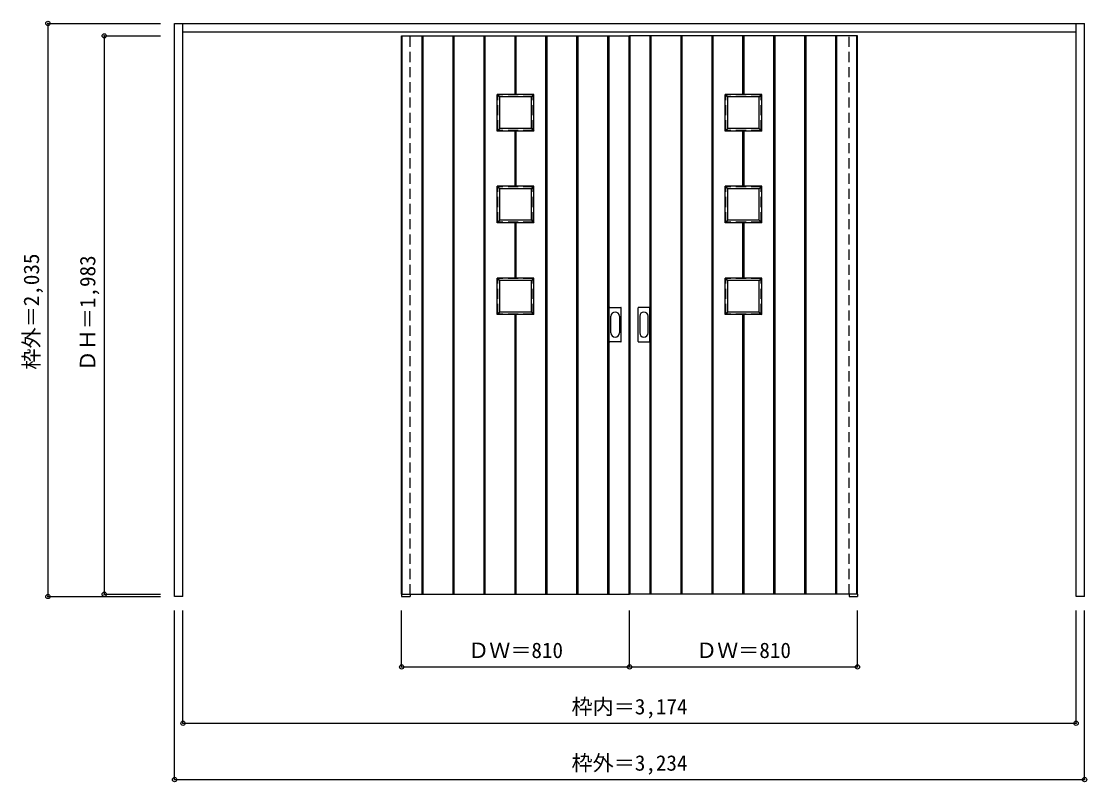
# Model space of a CAD drawing. Units: millimetres, scale not verified. Extents: x -2068 to 1718, y -1694 to 1006.
import ezdxf
from ezdxf.enums import TextEntityAlignment as Align

# ---------------------------------------------------------------- set-up
doc = ezdxf.new("R2010")
doc.units = ezdxf.units.MM
doc.header["$LTSCALE"] = 30
doc.header["$PDMODE"] = 32
doc.header["$PDSIZE"] = 15
doc.linetypes.add('DASHED1', pattern=[1.8, 1.2, -0.6])
doc.layers.add('0-0', color=3, linetype='Continuous')
doc.styles.add('ＭＳ ゴシック', font='')
doc.styles.get('ＭＳ ゴシック').set_extended_font_data('MS Gothic')

msp = doc.modelspace()

# ---------------------------------------------------------------- linework, layer by layer
at = {"layer": '0-0', "color": 4}
for p, q in [((-1973.91, 998.68), (-1973.91, -1036.32)), ((-1973.91, 998.68), (-1573.91, 998.68)), ((-1773.91, 954.68), (-1573.91, 954.68)), ((-1773.91, 954.68), (-1773.91, -1028.32)), ((-1973.91, -1036.32), (-1573.91, -1036.32)), ((-1773.91, -1028.32), (-1573.91, -1028.32)), ((-1523.91, -1686.32), (-1523.91, -1086.32)), ((-1493.91, -1486.32), (-1493.91, -1086.32)), ((-716.91, -1286.32), (-716.91, -1086.32)), ((93.09, -1286.32), (93.09, -1086.32)), ((903.09, -1286.32), (903.09, -1086.32)), ((1680.09, -1486.32), (1680.09, -1086.32)), ((1710.09, -1686.32), (1710.09, -1086.32)), ((-716.91, -1286.32), (903.09, -1286.32)), ((-1493.91, -1486.32), (1680.09, -1486.32)), ((-1523.91, -1686.32), (1710.09, -1686.32))]:
    msp.add_line(p, q, dxfattribs=at)
at = {"layer": '0-0'}
for p, q in [((-1523.91, -1036.32), (-1523.91, 998.68)), ((-1523.91, 998.68), (1710.09, 998.68)), ((-1493.91, -1036.32), (-1493.91, 998.68)), ((1680.09, -1036.32), (1680.09, 998.68)), ((1710.09, -1036.32), (1710.09, 998.68)), ((-1493.91, 968.68), (1680.09, 968.68)), ((-716.91, 954.68), (93.09, 954.68)), ((-716.91, -1028.32), (-716.91, 954.68)), ((-714.91, -1028.32), (-714.91, 954.68)), ((-643.91, -1028.32), (-643.91, 954.68)), ((-639.91, -1028.32), (-639.91, 954.68)), ((-533.91, -1028.32), (-533.91, 954.68)), ((-529.91, -1028.32), (-529.91, 954.68)), ((-423.91, -1028.32), (-423.91, 954.68)), ((-419.91, -1028.32), (-419.91, 954.68)), ((-313.91, 746.68), (-313.91, 954.68)), ((-309.91, 746.68), (-309.91, 954.68)), ((-203.91, -1028.32), (-203.91, 954.68)), ((-199.91, -1028.32), (-199.91, 954.68)), ((-93.91, -1028.32), (-93.91, 954.68)), ((-89.91, -1028.32), (-89.91, 954.68)), ((16.09, -1028.32), (16.09, 954.68)), ((20.09, -1028.32), (20.09, 954.68)), ((91.09, -1028.32), (91.09, 954.68)), ((903.09, 954.68), (93.09, 954.68)), ((95.09, -1028.32), (95.09, 954.68)), ((166.09, -1028.32), (166.09, 954.68)), ((170.09, -1028.32), (170.09, 954.68)), ((276.09, -1028.32), (276.09, 954.68)), ((280.09, -1028.32), (280.09, 954.68)), ((386.09, -1028.32), (386.09, 954.68)), ((390.09, -1028.32), (390.09, 954.68)), ((496.09, 746.68), (496.09, 954.68)), ((500.09, 746.68), (500.09, 954.68)), ((606.09, -1028.32), (606.09, 954.68)), ((610.09, -1028.32), (610.09, 954.68)), ((716.09, -1028.32), (716.09, 954.68)), ((720.09, -1028.32), (720.09, 954.68)), ((826.09, -1028.32), (826.09, 954.68)), ((830.09, -1028.32), (830.09, 954.68)), ((901.09, -1028.32), (901.09, 954.68)), ((903.09, -1028.32), (903.09, 954.68)), ((-246.91, 746.68), (-376.91, 746.68)), ((-376.91, 616.68), (-376.91, 746.68)), ((-376.91, 746.68), (-367.91, 737.68)), ((-255.91, 737.68), (-367.91, 737.68)), ((-367.91, 625.68), (-367.91, 737.68)), ((-255.91, 737.68), (-246.91, 746.68)), ((-255.91, 625.68), (-255.91, 737.68)), ((-246.91, 616.68), (-246.91, 746.68)), ((563.09, 746.68), (433.09, 746.68)), ((433.09, 616.68), (433.09, 746.68)), ((433.09, 746.68), (442.09, 737.68)), ((554.09, 737.68), (442.09, 737.68)), ((442.09, 625.68), (442.09, 737.68)), ((554.09, 737.68), (563.09, 746.68)), ((554.09, 625.68), (554.09, 737.68)), ((563.09, 616.68), (563.09, 746.68)), ((-246.91, 616.68), (-376.91, 616.68)), ((-313.91, 420.68), (-313.91, 616.68)), ((-309.91, 420.68), (-309.91, 616.68)), ((-255.91, 625.68), (-246.91, 616.68)), ((563.09, 616.68), (433.09, 616.68)), ((496.09, 420.68), (496.09, 616.68)), ((500.09, 420.68), (500.09, 616.68)), ((554.09, 625.68), (563.09, 616.68)), ((-246.91, 420.68), (-376.91, 420.68)), ((-376.91, 290.68), (-376.91, 420.68)), ((-376.91, 420.68), (-367.91, 411.68)), ((-255.91, 411.68), (-246.91, 420.68)), ((-246.91, 290.68), (-246.91, 420.68)), ((563.09, 420.68), (433.09, 420.68)), ((433.09, 290.68), (433.09, 420.68)), ((433.09, 420.68), (442.09, 411.68)), ((554.09, 411.68), (563.09, 420.68)), ((563.09, 290.68), (563.09, 420.68)), ((-255.91, 411.68), (-367.91, 411.68)), ((-367.91, 299.68), (-367.91, 411.68)), ((-255.91, 299.68), (-255.91, 411.68)), ((554.09, 411.68), (442.09, 411.68)), ((442.09, 299.68), (442.09, 411.68)), ((554.09, 299.68), (554.09, 411.68)), ((-246.91, 290.68), (-376.91, 290.68)), ((-313.91, 94.68), (-313.91, 290.68)), ((-309.91, 94.68), (-309.91, 290.68)), ((-255.91, 299.68), (-246.91, 290.68)), ((563.09, 290.68), (433.09, 290.68)), ((496.09, 94.68), (496.09, 290.68)), ((500.09, 94.68), (500.09, 290.68)), ((554.09, 299.68), (563.09, 290.68)), ((-246.91, 94.68), (-376.91, 94.68)), ((-376.91, -35.32), (-376.91, 94.68)), ((-376.91, 94.68), (-367.91, 85.68)), ((-255.91, 85.68), (-367.91, 85.68)), ((-367.91, -26.32), (-367.91, 85.68)), ((-255.91, 85.68), (-246.91, 94.68)), ((-255.91, -26.32), (-255.91, 85.68)), ((-246.91, -35.32), (-246.91, 94.68)), ((563.09, 94.68), (433.09, 94.68)), ((433.09, -35.32), (433.09, 94.68)), ((433.09, 94.68), (442.09, 85.68)), ((554.09, 85.68), (442.09, 85.68)), ((442.09, -26.32), (442.09, 85.68)), ((554.09, 85.68), (563.09, 94.68)), ((554.09, -26.32), (554.09, 85.68)), ((563.09, -35.32), (563.09, 94.68)), ((-246.91, -35.32), (-376.91, -35.32)), ((-313.91, -1028.32), (-313.91, -35.32)), ((-309.91, -1028.32), (-309.91, -35.32)), ((-255.91, -26.32), (-246.91, -35.32)), ((21.09, -130.32), (21.09, -11.32)), ((22.59, -9.82), (61.59, -9.82)), ((63.09, -130.32), (63.09, -11.32)), ((123.09, -130.32), (123.09, -11.32)), ((163.59, -9.82), (124.59, -9.82)), ((165.09, -130.32), (165.09, -11.32)), ((563.09, -35.32), (433.09, -35.32)), ((496.09, -1028.32), (496.09, -35.32)), ((500.09, -1028.32), (500.09, -35.32)), ((554.09, -26.32), (563.09, -35.32)), ((61.59, -131.82), (22.59, -131.82)), ((124.59, -131.82), (163.59, -131.82)), ((-1493.91, -1036.32), (-1523.91, -1036.32)), ((-716.91, -1028.32), (93.09, -1028.32)), ((-716.91, -1028.32), (-716.91, -1036.32)), ((-716.91, -1036.32), (-686.91, -1036.32)), ((-686.91, -1028.32), (-686.91, -1036.32)), ((873.09, -1028.32), (873.09, -1036.32)), ((873.09, -1036.32), (903.09, -1036.32)), ((903.09, -1028.32), (903.09, -1036.32)), ((1710.09, -1036.32), (1680.09, -1036.32))]:
    msp.add_line(p, q, dxfattribs=at)
at = {"layer": '0-0', "color": 4, "linetype": 'DASHED1'}
for p, q in [((-716.91, -1028.32), (-716.91, 968.68)), ((-686.91, -1028.32), (-686.91, 968.68)), ((873.09, -1028.32), (873.09, 968.68)), ((903.09, -1028.32), (903.09, 968.68))]:
    msp.add_line(p, q, dxfattribs=at)
at = {"layer": '0-0', "color": 7}
for p, q in [((-641.91, -1028.32), (-641.91, 954.68)), ((-531.91, -1028.32), (-531.91, 954.68)), ((-421.91, -1028.32), (-421.91, 954.68)), ((-311.91, 746.68), (-311.91, 954.68)), ((-201.91, -1028.32), (-201.91, 954.68)), ((-91.91, -1028.32), (-91.91, 954.68)), ((18.09, -1028.32), (18.09, 954.68)), ((168.09, -1028.32), (168.09, 954.68)), ((278.09, -1028.32), (278.09, 954.68)), ((388.09, -1028.32), (388.09, 954.68)), ((498.09, 746.68), (498.09, 954.68)), ((608.09, -1028.32), (608.09, 954.68)), ((718.09, -1028.32), (718.09, 954.68)), ((828.09, -1028.32), (828.09, 954.68)), ((-311.91, 420.68), (-311.91, 616.68)), ((498.09, 420.68), (498.09, 616.68)), ((-311.91, 94.68), (-311.91, 290.68)), ((498.09, 94.68), (498.09, 290.68)), ((-311.91, -1028.32), (-311.91, -35.32)), ((498.09, -1028.32), (498.09, -35.32)), ((27.09, -100.42), (27.09, -41.22)), ((57.09, -41.22), (57.09, -100.42)), ((129.09, -41.22), (129.09, -100.42)), ((159.09, -100.42), (159.09, -41.22))]:
    msp.add_line(p, q, dxfattribs=at)
at = {"layer": '0-0', "linetype": 'DASHED1'}
for p, q in [((-248.91, 744.68), (-374.91, 744.68)), ((-248.91, 618.68), (-248.91, 744.68)), ((561.09, 744.68), (435.09, 744.68)), ((561.09, 618.68), (561.09, 744.68)), ((-248.91, 418.68), (-374.91, 418.68)), ((-248.91, 292.68), (-248.91, 418.68)), ((561.09, 418.68), (435.09, 418.68)), ((561.09, 292.68), (561.09, 418.68)), ((-248.91, 92.68), (-374.91, 92.68)), ((-248.91, -33.32), (-248.91, 92.68)), ((561.09, 92.68), (435.09, 92.68)), ((561.09, -33.32), (561.09, 92.68))]:
    msp.add_line(p, q, dxfattribs=at)
at = {"layer": '0-0'}
for points in [[(903.09, -1028.32), (93.09, -1028.32), (93.09, 954.68)], [(-255.91, 625.68), (-367.91, 625.68), (-376.91, 616.68)], [(554.09, 625.68), (442.09, 625.68), (433.09, 616.68)], [(-255.91, 299.68), (-367.91, 299.68), (-376.91, 290.68)], [(554.09, 299.68), (442.09, 299.68), (433.09, 290.68)], [(-255.91, -26.32), (-367.91, -26.32), (-376.91, -35.32)], [(554.09, -26.32), (442.09, -26.32), (433.09, -35.32)]]:
    msp.add_lwpolyline(points, dxfattribs=at)
at = {"layer": '0-0', "linetype": 'DASHED1'}
for points in [[(-248.91, 618.68), (-374.91, 618.68), (-374.91, 744.68)], [(561.09, 618.68), (435.09, 618.68), (435.09, 744.68)], [(-248.91, 292.68), (-374.91, 292.68), (-374.91, 418.68)], [(561.09, 292.68), (435.09, 292.68), (435.09, 418.68)], [(-248.91, -33.32), (-374.91, -33.32), (-374.91, 92.68)], [(561.09, -33.32), (435.09, -33.32), (435.09, 92.68)]]:
    msp.add_lwpolyline(points, dxfattribs=at)
at = {"layer": '0-0'}
for centre, start, end in [((22.59, -11.32), 90, 180), ((61.59, -11.32), 0, 90), ((124.59, -11.32), 90, 180), ((163.59, -11.32), 0, 90), ((22.59, -130.32), 180, 270), ((61.59, -130.32), 270, 0), ((124.59, -130.32), 180, 270), ((163.59, -130.32), 270, 0)]:
    msp.add_arc(centre, 1.5, start, end, dxfattribs=at)
at = {"layer": '0-0', "color": 7}
for centre, start, end in [((42.09, -41.22), 0, 180), ((144.09, -41.22), 0, 180), ((42.09, -100.42), 180, 0), ((144.09, -100.42), 180, 0)]:
    msp.add_arc(centre, 15, start, end, dxfattribs=at)
for p in [(-1973.91, 998.68), (-1773.91, 954.68), (-1773.91, -1028.32), (-1973.91, -1036.32), (-716.91, -1286.32), (93.09, -1286.32), (903.09, -1286.32), (-1493.91, -1486.32), (1680.09, -1486.32), (-1523.91, -1686.32), (1710.09, -1686.32)]:
    msp.add_point(p, dxfattribs=at)

# ---------------------------------------------------------------- texts
at = {"layer": '0-0', "color": 7, "style": 'ＭＳ ゴシック'}
for s, p in [('枠外＝2,035', (-1988.91, -230.57)), ('ＤＨ＝1,983', (-1788.91, -237.07))]:
    msp.add_text(s, height=54.99, rotation=90, dxfattribs=at).set_placement(p, align=Align.BOTTOM_LEFT)
for s, p in [('ＤＷ＝810', (-480.66, -1271.32)), ('ＤＷ＝810', (329.34, -1271.32)), ('枠内＝3,174', (-113.16, -1471.32)), ('枠外＝3,234', (-113.16, -1671.32))]:
    msp.add_text(s, height=54.99, dxfattribs=at).set_placement(p, align=Align.BOTTOM_LEFT)

doc.saveas('drawing.dxf')
